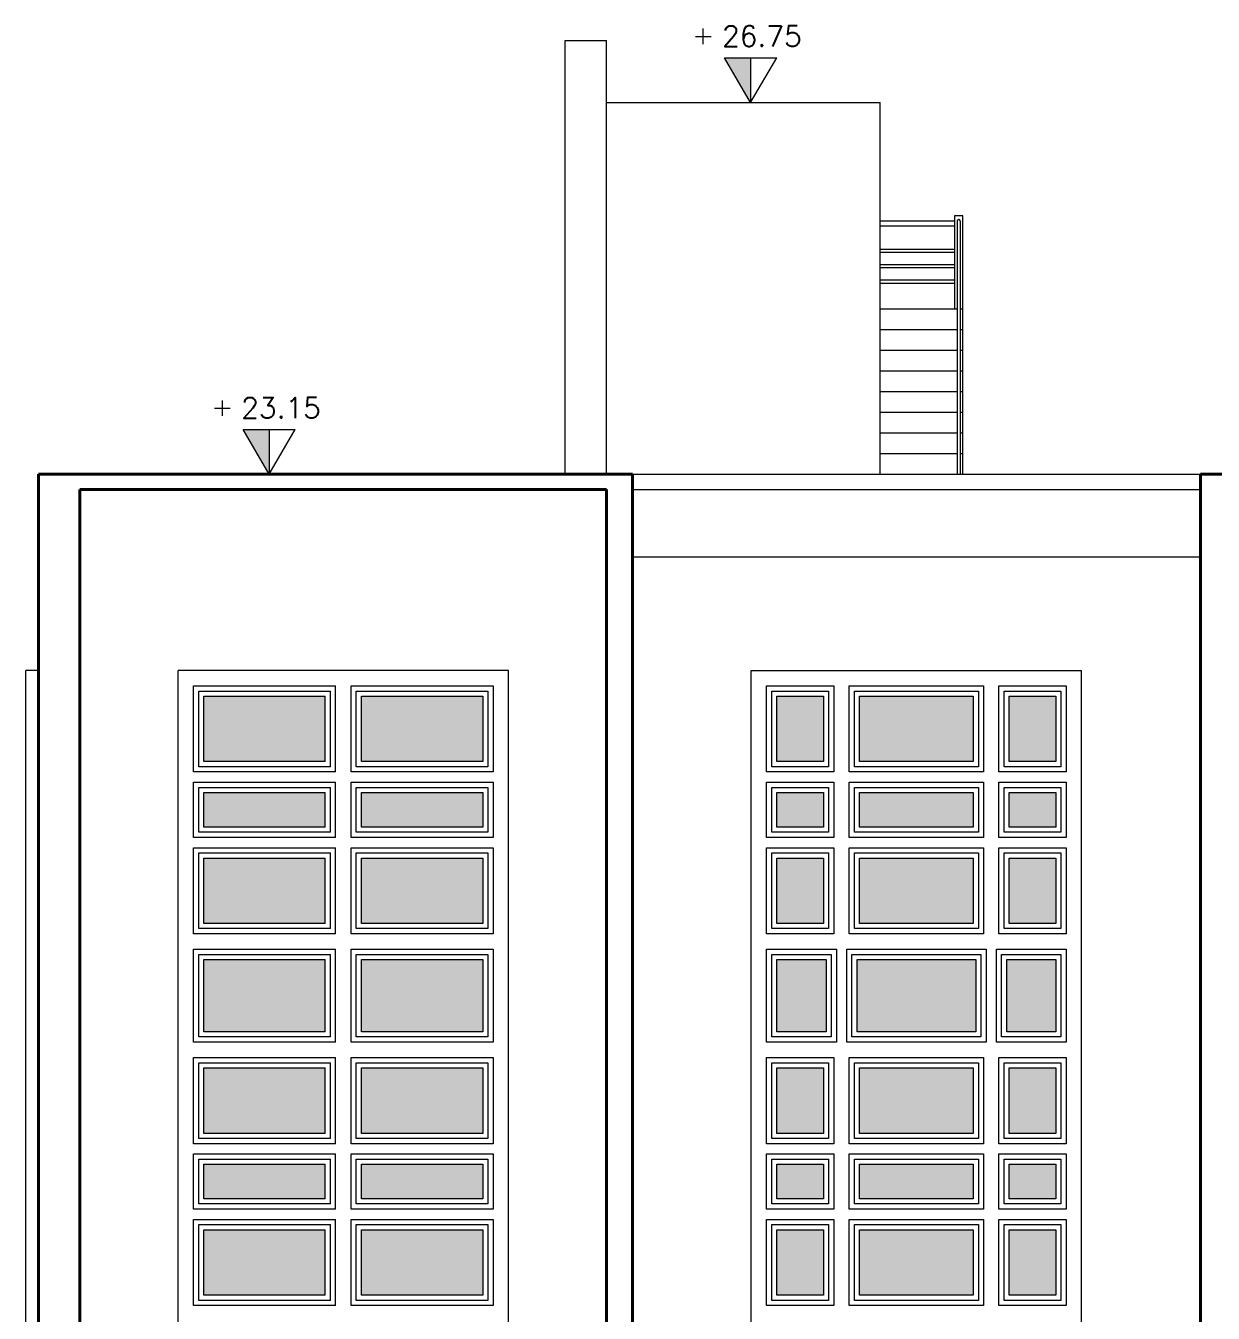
# Model space of a CAD drawing. Extents: x 1009 to 1343, y -172900 to 201.
# Drawn here: x 1232.08 to 1243.58, y -82.15 to -69.68 of the extents above; entities that cross this region are included whole.
import ezdxf

# ---------------------------------------------------------------- set-up
doc = ezdxf.new("R2010")
doc.units = 0
doc.header["$LTSCALE"] = 0.5
for name, color, linetype, lineweight in [('Acotaciones', 9, 'CONTINUOUS', 9), ('Carpintería', 55, 'CONTINUOUS', 20), ('Detalles .05', 243, 'CONTINUOUS', 5), ('Muros corte', 7, 'CONTINUOUS', 40), ('Punta 01', 6, 'CONTINUOUS', 9), ('Punta 015', 64, 'CONTINUOUS', 13), ('Punta 02', 11, 'CONTINUOUS', 20), ('Vidrios', 147, 'CONTINUOUS', 13)]:
    doc.layers.add(name, color=color, linetype=linetype, lineweight=lineweight)
doc.styles.add('Texto 2 mm', font='simplex.shx', dxfattribs={"height": 0.2})

msp = doc.modelspace()

# ---------------------------------------------------------------- hatches: boundary and pattern name
at = {"layer": 'Vidrios', "linetype": 'Continuous'}
for points in [[(1239.097, -69.991), (1238.881, -69.991), (1238.845, -69.991), (1239.097, -70.423)], [(1234.433, -73.591), (1234.217, -73.591), (1234.181, -73.591), (1234.433, -74.023)]]:
    msp.add_hatch(color=256, dxfattribs=at).paths.add_polyline_path(points)
at = {"layer": 'Vidrios'}
h = msp.add_hatch(color=256, dxfattribs=at)
h.dxf.hatch_style = 1
h.paths.add_polyline_path([(1234.977, -76.173), (1233.802, -76.173), (1233.802, -76.806), (1234.977, -76.806)])
h.paths.add_polyline_path([(1236.502, -76.173), (1235.327, -76.173), (1235.327, -76.806), (1236.502, -76.806)])
h.paths.add_polyline_path([(1234.977, -77.106), (1233.802, -77.106), (1233.802, -77.44), (1234.977, -77.44)])
h.paths.add_polyline_path([(1236.502, -77.106), (1235.327, -77.106), (1235.327, -77.44), (1236.502, -77.44)])
h.paths.add_polyline_path([(1234.977, -77.74), (1233.802, -77.74), (1233.802, -78.373), (1234.977, -78.373)])
h.paths.add_polyline_path([(1236.502, -77.74), (1235.327, -77.74), (1235.327, -78.373), (1236.502, -78.373)])
h = msp.add_hatch(color=256, dxfattribs=at)
h.dxf.hatch_style = 1
h.paths.add_polyline_path([(1239.802, -76.173), (1239.352, -76.173), (1239.352, -76.806), (1239.802, -76.806)])
h.paths.add_polyline_path([(1241.252, -76.173), (1240.152, -76.173), (1240.152, -76.806), (1241.252, -76.806)])
h.paths.add_polyline_path([(1242.052, -76.173), (1241.602, -76.173), (1241.602, -76.806), (1242.052, -76.806)])
h.paths.add_polyline_path([(1239.802, -77.106), (1239.352, -77.106), (1239.352, -77.44), (1239.802, -77.44)])
h.paths.add_polyline_path([(1241.252, -77.106), (1240.152, -77.106), (1240.152, -77.44), (1241.252, -77.44)])
h.paths.add_polyline_path([(1242.052, -77.106), (1241.602, -77.106), (1241.602, -77.44), (1242.052, -77.44)])
h.paths.add_polyline_path([(1239.802, -77.74), (1239.352, -77.74), (1239.352, -78.373), (1239.802, -78.373)])
h.paths.add_polyline_path([(1241.252, -77.74), (1240.152, -77.74), (1240.152, -78.373), (1241.252, -78.373)])
h.paths.add_polyline_path([(1242.052, -77.74), (1241.602, -77.74), (1241.602, -78.373), (1242.052, -78.373)])
h = msp.add_hatch(color=256, dxfattribs=at)
h.dxf.hatch_style = 1
h.paths.add_polyline_path([(1234.977, -78.723), (1233.802, -78.723), (1233.802, -79.423), (1234.977, -79.423)])
h.paths.add_polyline_path([(1236.502, -78.723), (1235.327, -78.723), (1235.327, -79.423), (1236.502, -79.423)])
h.paths.add_polyline_path([(1234.977, -79.773), (1233.802, -79.773), (1233.802, -80.406), (1234.977, -80.406)])
h.paths.add_polyline_path([(1236.502, -79.773), (1235.327, -79.773), (1235.327, -80.406), (1236.502, -80.406)])
h.paths.add_polyline_path([(1234.977, -80.706), (1233.802, -80.706), (1233.802, -81.04), (1234.977, -81.04)])
h.paths.add_polyline_path([(1236.502, -80.706), (1235.327, -80.706), (1235.327, -81.04), (1236.502, -81.04)])
h.paths.add_polyline_path([(1234.977, -81.34), (1233.802, -81.34), (1233.802, -81.973), (1234.977, -81.973)])
h.paths.add_polyline_path([(1236.502, -81.34), (1235.327, -81.34), (1235.327, -81.973), (1236.502, -81.973)])
h = msp.add_hatch(color=256, dxfattribs=at)
h.dxf.hatch_style = 1
h.paths.add_polyline_path([(1239.827, -78.723), (1239.352, -78.723), (1239.352, -79.423), (1239.827, -79.423)])
h.paths.add_polyline_path([(1241.277, -78.723), (1240.127, -78.723), (1240.127, -79.423), (1241.277, -79.423)])
h.paths.add_polyline_path([(1242.052, -78.723), (1241.577, -78.723), (1241.577, -79.423), (1242.052, -79.423)])
h.paths.add_polyline_path([(1239.802, -79.773), (1239.352, -79.773), (1239.352, -80.406), (1239.802, -80.406)])
h.paths.add_polyline_path([(1241.252, -79.773), (1240.152, -79.773), (1240.152, -80.406), (1241.252, -80.406)])
h.paths.add_polyline_path([(1242.052, -79.773), (1241.602, -79.773), (1241.602, -80.406), (1242.052, -80.406)])
h.paths.add_polyline_path([(1239.802, -80.706), (1239.352, -80.706), (1239.352, -81.04), (1239.802, -81.04)])
h.paths.add_polyline_path([(1241.252, -80.706), (1240.152, -80.706), (1240.152, -81.04), (1241.252, -81.04)])
h.paths.add_polyline_path([(1242.052, -80.706), (1241.602, -80.706), (1241.602, -81.04), (1242.052, -81.04)])
h.paths.add_polyline_path([(1239.802, -81.34), (1239.352, -81.34), (1239.352, -81.973), (1239.802, -81.973)])
h.paths.add_polyline_path([(1241.252, -81.34), (1240.152, -81.34), (1240.152, -81.973), (1241.252, -81.973)])
h.paths.add_polyline_path([(1242.052, -81.34), (1241.602, -81.34), (1241.602, -81.973), (1242.052, -81.973)])

# ---------------------------------------------------------------- linework, layer by layer
at = {"layer": 'Acotaciones', "linetype": 'Continuous'}
for p, q in [((1238.845, -69.991), (1239.349, -69.991)), ((1239.097, -70.423), (1238.845, -69.991)), ((1239.097, -70.423), (1239.349, -69.991)), ((1239.097, -69.991), (1239.097, -70.423)), ((1234.181, -73.591), (1234.685, -73.591)), ((1234.433, -74.023), (1234.181, -73.591)), ((1234.433, -74.023), (1234.685, -73.591)), ((1234.433, -73.591), (1234.433, -74.023))]:
    msp.add_line(p, q, dxfattribs=at)
at = {"layer": 'Carpintería'}
for p, q in [((1233.552, -93.023), (1233.552, -75.923)), ((1236.752, -75.923), (1233.552, -75.923)), ((1236.752, -93.023), (1236.752, -75.923)), ((1239.102, -93.023), (1239.102, -75.923)), ((1239.102, -75.923), (1242.302, -75.923)), ((1242.302, -93.023), (1242.302, -75.923)), ((1233.702, -76.906), (1233.702, -76.073)), ((1233.702, -76.073), (1235.077, -76.073)), ((1233.752, -76.856), (1233.752, -76.123)), ((1233.752, -76.123), (1235.027, -76.123)), ((1235.027, -76.856), (1235.027, -76.123)), ((1235.077, -76.906), (1235.077, -76.073)), ((1235.227, -76.906), (1235.227, -76.073)), ((1235.227, -76.073), (1236.602, -76.073)), ((1235.277, -76.123), (1236.552, -76.123)), ((1235.277, -76.856), (1235.277, -76.123)), ((1236.552, -76.123), (1236.552, -76.856)), ((1236.602, -76.073), (1236.602, -76.906)), ((1233.802, -76.806), (1233.802, -76.173)), ((1233.802, -76.173), (1234.977, -76.173)), ((1234.977, -76.806), (1234.977, -76.173)), ((1235.327, -76.173), (1236.502, -76.173)), ((1235.327, -76.806), (1235.327, -76.173)), ((1236.502, -76.173), (1236.502, -76.806)), ((1235.077, -76.906), (1233.702, -76.906)), ((1235.027, -76.856), (1233.752, -76.856)), ((1234.977, -76.806), (1233.802, -76.806)), ((1236.602, -76.906), (1235.227, -76.906)), ((1236.552, -76.856), (1235.277, -76.856)), ((1236.502, -76.806), (1235.327, -76.806)), ((1233.702, -77.54), (1233.702, -77.006)), ((1233.702, -77.006), (1235.077, -77.006)), ((1235.077, -77.54), (1235.077, -77.006)), ((1235.227, -77.54), (1235.227, -77.006)), ((1235.227, -77.006), (1236.602, -77.006)), ((1236.602, -77.006), (1236.602, -77.54)), ((1233.752, -77.49), (1233.752, -77.056)), ((1233.752, -77.056), (1235.027, -77.056)), ((1233.802, -77.44), (1233.802, -77.106)), ((1233.802, -77.106), (1234.977, -77.106)), ((1234.977, -77.44), (1234.977, -77.106)), ((1235.027, -77.49), (1235.027, -77.056)), ((1235.277, -77.056), (1236.552, -77.056)), ((1235.277, -77.49), (1235.277, -77.056)), ((1235.327, -77.106), (1236.502, -77.106)), ((1235.327, -77.44), (1235.327, -77.106)), ((1236.502, -77.106), (1236.502, -77.44)), ((1236.552, -77.056), (1236.552, -77.49)), ((1235.077, -77.54), (1233.702, -77.54)), ((1235.027, -77.49), (1233.752, -77.49)), ((1234.977, -77.44), (1233.802, -77.44)), ((1236.602, -77.54), (1235.227, -77.54)), ((1236.552, -77.49), (1235.277, -77.49)), ((1236.502, -77.44), (1235.327, -77.44)), ((1233.702, -78.473), (1233.702, -77.64)), ((1233.702, -77.64), (1235.077, -77.64)), ((1235.077, -78.473), (1235.077, -77.64)), ((1235.227, -78.473), (1235.227, -77.64)), ((1235.227, -77.64), (1236.602, -77.64)), ((1236.602, -77.64), (1236.602, -78.473)), ((1233.752, -78.423), (1233.752, -77.69)), ((1233.752, -77.69), (1235.027, -77.69)), ((1233.802, -78.373), (1233.802, -77.74)), ((1233.802, -77.74), (1234.977, -77.74)), ((1234.977, -78.373), (1234.977, -77.74)), ((1235.027, -78.423), (1235.027, -77.69)), ((1235.277, -77.69), (1236.552, -77.69)), ((1235.277, -78.423), (1235.277, -77.69)), ((1235.327, -77.74), (1236.502, -77.74)), ((1235.327, -78.373), (1235.327, -77.74)), ((1236.502, -77.74), (1236.502, -78.373)), ((1236.552, -77.69), (1236.552, -78.423)), ((1234.977, -78.373), (1233.802, -78.373)), ((1236.502, -78.373), (1235.327, -78.373)), ((1235.077, -78.473), (1233.702, -78.473)), ((1235.027, -78.423), (1233.752, -78.423)), ((1236.602, -78.473), (1235.227, -78.473)), ((1236.552, -78.423), (1235.277, -78.423)), ((1233.702, -79.523), (1233.702, -78.623)), ((1233.702, -78.623), (1235.077, -78.623)), ((1235.077, -79.523), (1235.077, -78.623)), ((1235.227, -79.523), (1235.227, -78.623)), ((1235.227, -78.623), (1236.602, -78.623)), ((1236.602, -78.623), (1236.602, -79.523)), ((1233.752, -79.473), (1233.752, -78.673)), ((1233.752, -78.673), (1235.027, -78.673)), ((1233.802, -79.423), (1233.802, -78.723)), ((1233.802, -78.723), (1234.977, -78.723)), ((1234.977, -79.423), (1234.977, -78.723)), ((1235.027, -79.473), (1235.027, -78.673)), ((1235.277, -78.673), (1236.552, -78.673)), ((1235.277, -79.473), (1235.277, -78.673)), ((1235.327, -78.723), (1236.502, -78.723)), ((1235.327, -79.423), (1235.327, -78.723)), ((1236.502, -78.723), (1236.502, -79.423)), ((1236.552, -78.673), (1236.552, -79.473)), ((1235.077, -79.523), (1233.702, -79.523)), ((1235.027, -79.473), (1233.752, -79.473)), ((1234.977, -79.423), (1233.802, -79.423)), ((1236.602, -79.523), (1235.227, -79.523)), ((1236.552, -79.473), (1235.277, -79.473)), ((1236.502, -79.423), (1235.327, -79.423)), ((1233.702, -80.506), (1233.702, -79.673)), ((1233.702, -79.673), (1235.077, -79.673)), ((1233.752, -80.456), (1233.752, -79.723)), ((1233.752, -79.723), (1235.027, -79.723)), ((1233.802, -80.406), (1233.802, -79.773)), ((1233.802, -79.773), (1234.977, -79.773)), ((1234.977, -80.406), (1234.977, -79.773)), ((1235.027, -80.456), (1235.027, -79.723)), ((1235.077, -80.506), (1235.077, -79.673)), ((1235.227, -80.506), (1235.227, -79.673)), ((1235.227, -79.673), (1236.602, -79.673)), ((1235.277, -79.723), (1236.552, -79.723)), ((1235.277, -80.456), (1235.277, -79.723)), ((1235.327, -79.773), (1236.502, -79.773)), ((1235.327, -80.406), (1235.327, -79.773)), ((1236.502, -79.773), (1236.502, -80.406)), ((1236.552, -79.723), (1236.552, -80.456)), ((1236.602, -79.673), (1236.602, -80.506)), ((1234.977, -80.406), (1233.802, -80.406)), ((1236.502, -80.406), (1235.327, -80.406)), ((1235.077, -80.506), (1233.702, -80.506)), ((1235.027, -80.456), (1233.752, -80.456)), ((1236.602, -80.506), (1235.227, -80.506)), ((1236.552, -80.456), (1235.277, -80.456)), ((1233.702, -81.14), (1233.702, -80.606)), ((1233.702, -80.606), (1235.077, -80.606)), ((1233.752, -81.09), (1233.752, -80.656)), ((1233.752, -80.656), (1235.027, -80.656)), ((1235.027, -81.09), (1235.027, -80.656)), ((1235.077, -81.14), (1235.077, -80.606)), ((1235.227, -81.14), (1235.227, -80.606)), ((1235.227, -80.606), (1236.602, -80.606)), ((1235.277, -80.656), (1236.552, -80.656)), ((1235.277, -81.09), (1235.277, -80.656)), ((1236.552, -80.656), (1236.552, -81.09)), ((1236.602, -80.606), (1236.602, -81.14)), ((1233.802, -81.04), (1233.802, -80.706)), ((1233.802, -80.706), (1234.977, -80.706)), ((1234.977, -81.04), (1234.977, -80.706)), ((1235.327, -80.706), (1236.502, -80.706)), ((1235.327, -81.04), (1235.327, -80.706)), ((1236.502, -80.706), (1236.502, -81.04)), ((1235.077, -81.14), (1233.702, -81.14)), ((1235.027, -81.09), (1233.752, -81.09)), ((1234.977, -81.04), (1233.802, -81.04)), ((1236.602, -81.14), (1235.227, -81.14)), ((1236.552, -81.09), (1235.277, -81.09)), ((1236.502, -81.04), (1235.327, -81.04)), ((1233.702, -82.073), (1233.702, -81.24)), ((1233.702, -81.24), (1235.077, -81.24)), ((1235.077, -82.073), (1235.077, -81.24)), ((1235.227, -82.073), (1235.227, -81.24)), ((1235.227, -81.24), (1236.602, -81.24)), ((1236.602, -81.24), (1236.602, -82.073)), ((1233.752, -82.023), (1233.752, -81.29)), ((1233.752, -81.29), (1235.027, -81.29)), ((1233.802, -81.973), (1233.802, -81.34)), ((1233.802, -81.34), (1234.977, -81.34)), ((1234.977, -81.973), (1234.977, -81.34)), ((1235.027, -82.023), (1235.027, -81.29)), ((1235.277, -81.29), (1236.552, -81.29)), ((1235.277, -82.023), (1235.277, -81.29)), ((1235.327, -81.34), (1236.502, -81.34)), ((1235.327, -81.973), (1235.327, -81.34)), ((1236.502, -81.34), (1236.502, -81.973)), ((1236.552, -81.29), (1236.552, -82.023)), ((1235.027, -82.023), (1233.752, -82.023)), ((1234.977, -81.973), (1233.802, -81.973)), ((1236.552, -82.023), (1235.277, -82.023)), ((1236.502, -81.973), (1235.327, -81.973)), ((1235.077, -82.073), (1233.702, -82.073)), ((1236.602, -82.073), (1235.227, -82.073))]:
    msp.add_line(p, q, dxfattribs=at)
for points in [[(1239.902, -76.906), (1239.252, -76.906), (1239.252, -76.073), (1239.902, -76.073)], [(1239.852, -76.856), (1239.302, -76.856), (1239.302, -76.123), (1239.852, -76.123)], [(1241.352, -76.906), (1240.052, -76.906), (1240.052, -76.073), (1241.352, -76.073)], [(1241.302, -76.856), (1240.102, -76.856), (1240.102, -76.123), (1241.302, -76.123)], [(1242.152, -76.906), (1241.502, -76.906), (1241.502, -76.073), (1242.152, -76.073)], [(1242.102, -76.856), (1241.552, -76.856), (1241.552, -76.123), (1242.102, -76.123)], [(1239.802, -76.806), (1239.352, -76.806), (1239.352, -76.173), (1239.802, -76.173)], [(1241.252, -76.806), (1240.152, -76.806), (1240.152, -76.173), (1241.252, -76.173)], [(1242.052, -76.806), (1241.602, -76.806), (1241.602, -76.173), (1242.052, -76.173)], [(1239.902, -77.54), (1239.252, -77.54), (1239.252, -77.006), (1239.902, -77.006)], [(1241.352, -77.54), (1240.052, -77.54), (1240.052, -77.006), (1241.352, -77.006)], [(1242.152, -77.54), (1241.502, -77.54), (1241.502, -77.006), (1242.152, -77.006)], [(1239.852, -77.49), (1239.302, -77.49), (1239.302, -77.056), (1239.852, -77.056)], [(1239.802, -77.44), (1239.352, -77.44), (1239.352, -77.106), (1239.802, -77.106)], [(1241.302, -77.49), (1240.102, -77.49), (1240.102, -77.056), (1241.302, -77.056)], [(1241.252, -77.44), (1240.152, -77.44), (1240.152, -77.106), (1241.252, -77.106)], [(1242.102, -77.49), (1241.552, -77.49), (1241.552, -77.056), (1242.102, -77.056)], [(1242.052, -77.44), (1241.602, -77.44), (1241.602, -77.106), (1242.052, -77.106)], [(1239.902, -78.473), (1239.252, -78.473), (1239.252, -77.64), (1239.902, -77.64)], [(1241.352, -78.473), (1240.052, -78.473), (1240.052, -77.64), (1241.352, -77.64)], [(1242.152, -78.473), (1241.502, -78.473), (1241.502, -77.64), (1242.152, -77.64)], [(1239.852, -78.423), (1239.302, -78.423), (1239.302, -77.69), (1239.852, -77.69)], [(1239.802, -78.373), (1239.352, -78.373), (1239.352, -77.74), (1239.802, -77.74)], [(1241.302, -78.423), (1240.102, -78.423), (1240.102, -77.69), (1241.302, -77.69)], [(1241.252, -78.373), (1240.152, -78.373), (1240.152, -77.74), (1241.252, -77.74)], [(1242.102, -78.423), (1241.552, -78.423), (1241.552, -77.69), (1242.102, -77.69)], [(1242.052, -78.373), (1241.602, -78.373), (1241.602, -77.74), (1242.052, -77.74)], [(1239.927, -79.523), (1239.252, -79.523), (1239.252, -78.623), (1239.927, -78.623)], [(1240.027, -79.523), (1240.027, -78.623), (1241.377, -78.623), (1241.377, -79.523)], [(1242.152, -78.623), (1242.152, -79.523), (1241.477, -79.523), (1241.477, -78.623)], [(1239.877, -79.473), (1239.302, -79.473), (1239.302, -78.673), (1239.877, -78.673)], [(1239.827, -79.423), (1239.352, -79.423), (1239.352, -78.723), (1239.827, -78.723)], [(1240.077, -79.473), (1240.077, -78.673), (1241.327, -78.673), (1241.327, -79.473)], [(1240.127, -79.423), (1240.127, -78.723), (1241.277, -78.723), (1241.277, -79.423)], [(1242.102, -78.673), (1242.102, -79.473), (1241.527, -79.473), (1241.527, -78.673)], [(1242.052, -78.723), (1242.052, -79.423), (1241.577, -79.423), (1241.577, -78.723)], [(1239.902, -80.506), (1239.252, -80.506), (1239.252, -79.673), (1239.902, -79.673)], [(1239.852, -80.456), (1239.302, -80.456), (1239.302, -79.723), (1239.852, -79.723)], [(1239.802, -80.406), (1239.352, -80.406), (1239.352, -79.773), (1239.802, -79.773)], [(1241.352, -80.506), (1240.052, -80.506), (1240.052, -79.673), (1241.352, -79.673)], [(1241.302, -80.456), (1240.102, -80.456), (1240.102, -79.723), (1241.302, -79.723)], [(1241.252, -80.406), (1240.152, -80.406), (1240.152, -79.773), (1241.252, -79.773)], [(1242.152, -80.506), (1241.502, -80.506), (1241.502, -79.673), (1242.152, -79.673)], [(1242.102, -80.456), (1241.552, -80.456), (1241.552, -79.723), (1242.102, -79.723)], [(1242.052, -80.406), (1241.602, -80.406), (1241.602, -79.773), (1242.052, -79.773)], [(1239.902, -81.14), (1239.252, -81.14), (1239.252, -80.606), (1239.902, -80.606)], [(1239.852, -81.09), (1239.302, -81.09), (1239.302, -80.656), (1239.852, -80.656)], [(1241.352, -81.14), (1240.052, -81.14), (1240.052, -80.606), (1241.352, -80.606)], [(1241.302, -81.09), (1240.102, -81.09), (1240.102, -80.656), (1241.302, -80.656)], [(1242.152, -81.14), (1241.502, -81.14), (1241.502, -80.606), (1242.152, -80.606)], [(1242.102, -81.09), (1241.552, -81.09), (1241.552, -80.656), (1242.102, -80.656)], [(1239.802, -81.04), (1239.352, -81.04), (1239.352, -80.706), (1239.802, -80.706)], [(1241.252, -81.04), (1240.152, -81.04), (1240.152, -80.706), (1241.252, -80.706)], [(1242.052, -81.04), (1241.602, -81.04), (1241.602, -80.706), (1242.052, -80.706)], [(1239.902, -82.073), (1239.252, -82.073), (1239.252, -81.24), (1239.902, -81.24)], [(1241.352, -82.073), (1240.052, -82.073), (1240.052, -81.24), (1241.352, -81.24)], [(1242.152, -82.073), (1241.502, -82.073), (1241.502, -81.24), (1242.152, -81.24)], [(1239.852, -82.023), (1239.302, -82.023), (1239.302, -81.29), (1239.852, -81.29)], [(1239.802, -81.973), (1239.352, -81.973), (1239.352, -81.34), (1239.802, -81.34)], [(1241.302, -82.023), (1240.102, -82.023), (1240.102, -81.29), (1241.302, -81.29)], [(1241.252, -81.973), (1240.152, -81.973), (1240.152, -81.34), (1241.252, -81.34)], [(1242.102, -82.023), (1241.552, -82.023), (1241.552, -81.29), (1242.102, -81.29)], [(1242.052, -81.973), (1241.602, -81.973), (1241.602, -81.34), (1242.052, -81.34)]]:
    msp.add_lwpolyline(points, close=True, dxfattribs=at)
at = {"layer": 'Detalles .05'}
for p, q in [((1240.352, -71.843), (1241.072, -71.843)), ((1240.352, -71.873), (1241.072, -71.873)), ((1240.352, -71.993), (1241.072, -71.993)), ((1240.352, -72.023), (1241.072, -72.023)), ((1240.352, -72.143), (1241.072, -72.143)), ((1240.352, -72.173), (1241.072, -72.173))]:
    msp.add_line(p, q, dxfattribs=at)
at = {"layer": 'Muros corte'}
for p, q in [((1232.202, -74.023), (1237.952, -74.023)), ((1232.202, -84.823), (1232.202, -74.023)), ((1237.952, -97.073), (1237.952, -74.023)), ((1243.452, -97.073), (1243.452, -74.023)), ((1243.452, -74.023), (1260.402, -74.023)), ((1232.602, -74.173), (1237.702, -74.173)), ((1232.602, -97.073), (1232.602, -74.173)), ((1237.702, -97.073), (1237.702, -74.173))]:
    msp.add_line(p, q, dxfattribs=at)
at = {"layer": 'Punta 01', "linetype": 'Continuous'}
for p, q in [((1238.563, -69.784), (1238.713, -69.784)), ((1238.638, -69.859), (1238.638, -69.709)), ((1233.906, -73.384), (1234.056, -73.384)), ((1233.981, -73.459), (1233.981, -73.309))]:
    msp.add_line(p, q, dxfattribs=at)
at = {"layer": 'Punta 01'}
for p, q in [((1237.302, -69.823), (1237.702, -69.823)), ((1237.302, -74.023), (1237.302, -69.823)), ((1237.702, -74.023), (1237.702, -69.823)), ((1237.702, -70.423), (1240.352, -70.423)), ((1240.352, -74.023), (1240.352, -70.423)), ((1241.152, -71.523), (1241.072, -71.523)), ((1241.072, -71.523), (1241.072, -72.423)), ((1241.152, -72.423), (1241.152, -71.523)), ((1241.072, -71.573), (1240.352, -71.573)), ((1241.072, -71.623), (1240.352, -71.623)), ((1241.097, -71.573), (1241.097, -74.023)), ((1241.127, -71.573), (1241.127, -74.023)), ((1240.352, -72.423), (1241.097, -72.423)), ((1241.127, -72.423), (1241.152, -72.423)), ((1241.152, -74.023), (1241.152, -72.423)), ((1240.352, -72.623), (1241.097, -72.623)), ((1241.127, -72.623), (1241.152, -72.623)), ((1240.352, -72.823), (1241.097, -72.823)), ((1241.127, -72.823), (1241.152, -72.823)), ((1240.352, -73.023), (1241.097, -73.023)), ((1241.127, -73.023), (1241.152, -73.023)), ((1240.352, -73.223), (1241.097, -73.223)), ((1241.127, -73.223), (1241.152, -73.223)), ((1240.352, -73.423), (1241.097, -73.423)), ((1241.127, -73.423), (1241.152, -73.423)), ((1240.352, -73.623), (1241.097, -73.623)), ((1241.127, -73.623), (1241.152, -73.623)), ((1240.352, -73.823), (1241.097, -73.823)), ((1241.127, -73.823), (1241.152, -73.823)), ((1232.077, -84.823), (1232.077, -75.923)), ((1232.202, -75.923), (1232.077, -75.923))]:
    msp.add_line(p, q, dxfattribs=at)
msp.add_arc((1241.112, -71.573), 0.015, 0, 180, dxfattribs=at)
at = {"layer": 'Punta 02'}
for p, q in [((1237.952, -74.023), (1243.452, -74.023)), ((1237.952, -74.173), (1243.452, -74.173)), ((1237.952, -74.823), (1243.452, -74.823))]:
    msp.add_line(p, q, dxfattribs=at)

# ---------------------------------------------------------------- texts
at = {"layer": 'Punta 015', "linetype": 'Continuous', "char_height": 0.2, "attachment_point": 5, "style": 'Texto 2 mm'}
for s, insert in [('26.75', (1239.206, -69.781)), ('23.15', (1234.549, -73.381))]:
    msp.add_mtext(s, dxfattribs=dict(at, insert=insert))

doc.saveas('drawing.dxf')
